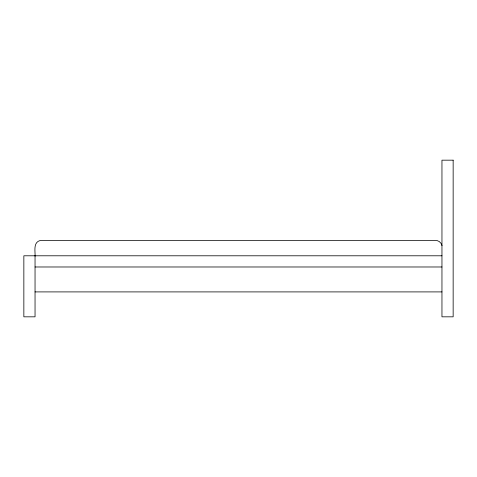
<?xml version="1.0" encoding="UTF-8"?>
<svg xmlns="http://www.w3.org/2000/svg" width="477" height="477" viewBox="0 0 477 477"><rect width="100%" height="100%" fill="white"/><g stroke="black" fill="none" stroke-linecap="round" stroke-linejoin="round"><path stroke-width="0.72" d="M441.958 255.791L23.85 255.791L23.85 316.829L35.042 316.829L35.042 255.791M35.042 266.983L441.958 266.983M35.042 291.906L441.958 291.906M442.024 245.589L441.004 243.3L439.228 241.523L436.938 240.503L40.187 240.503C33.217 242.28 35.197 250.687 35.101 255.982M453.15 160.171L441.958 160.171L441.958 316.829L453.15 316.829L453.15 160.171"/></g></svg>
